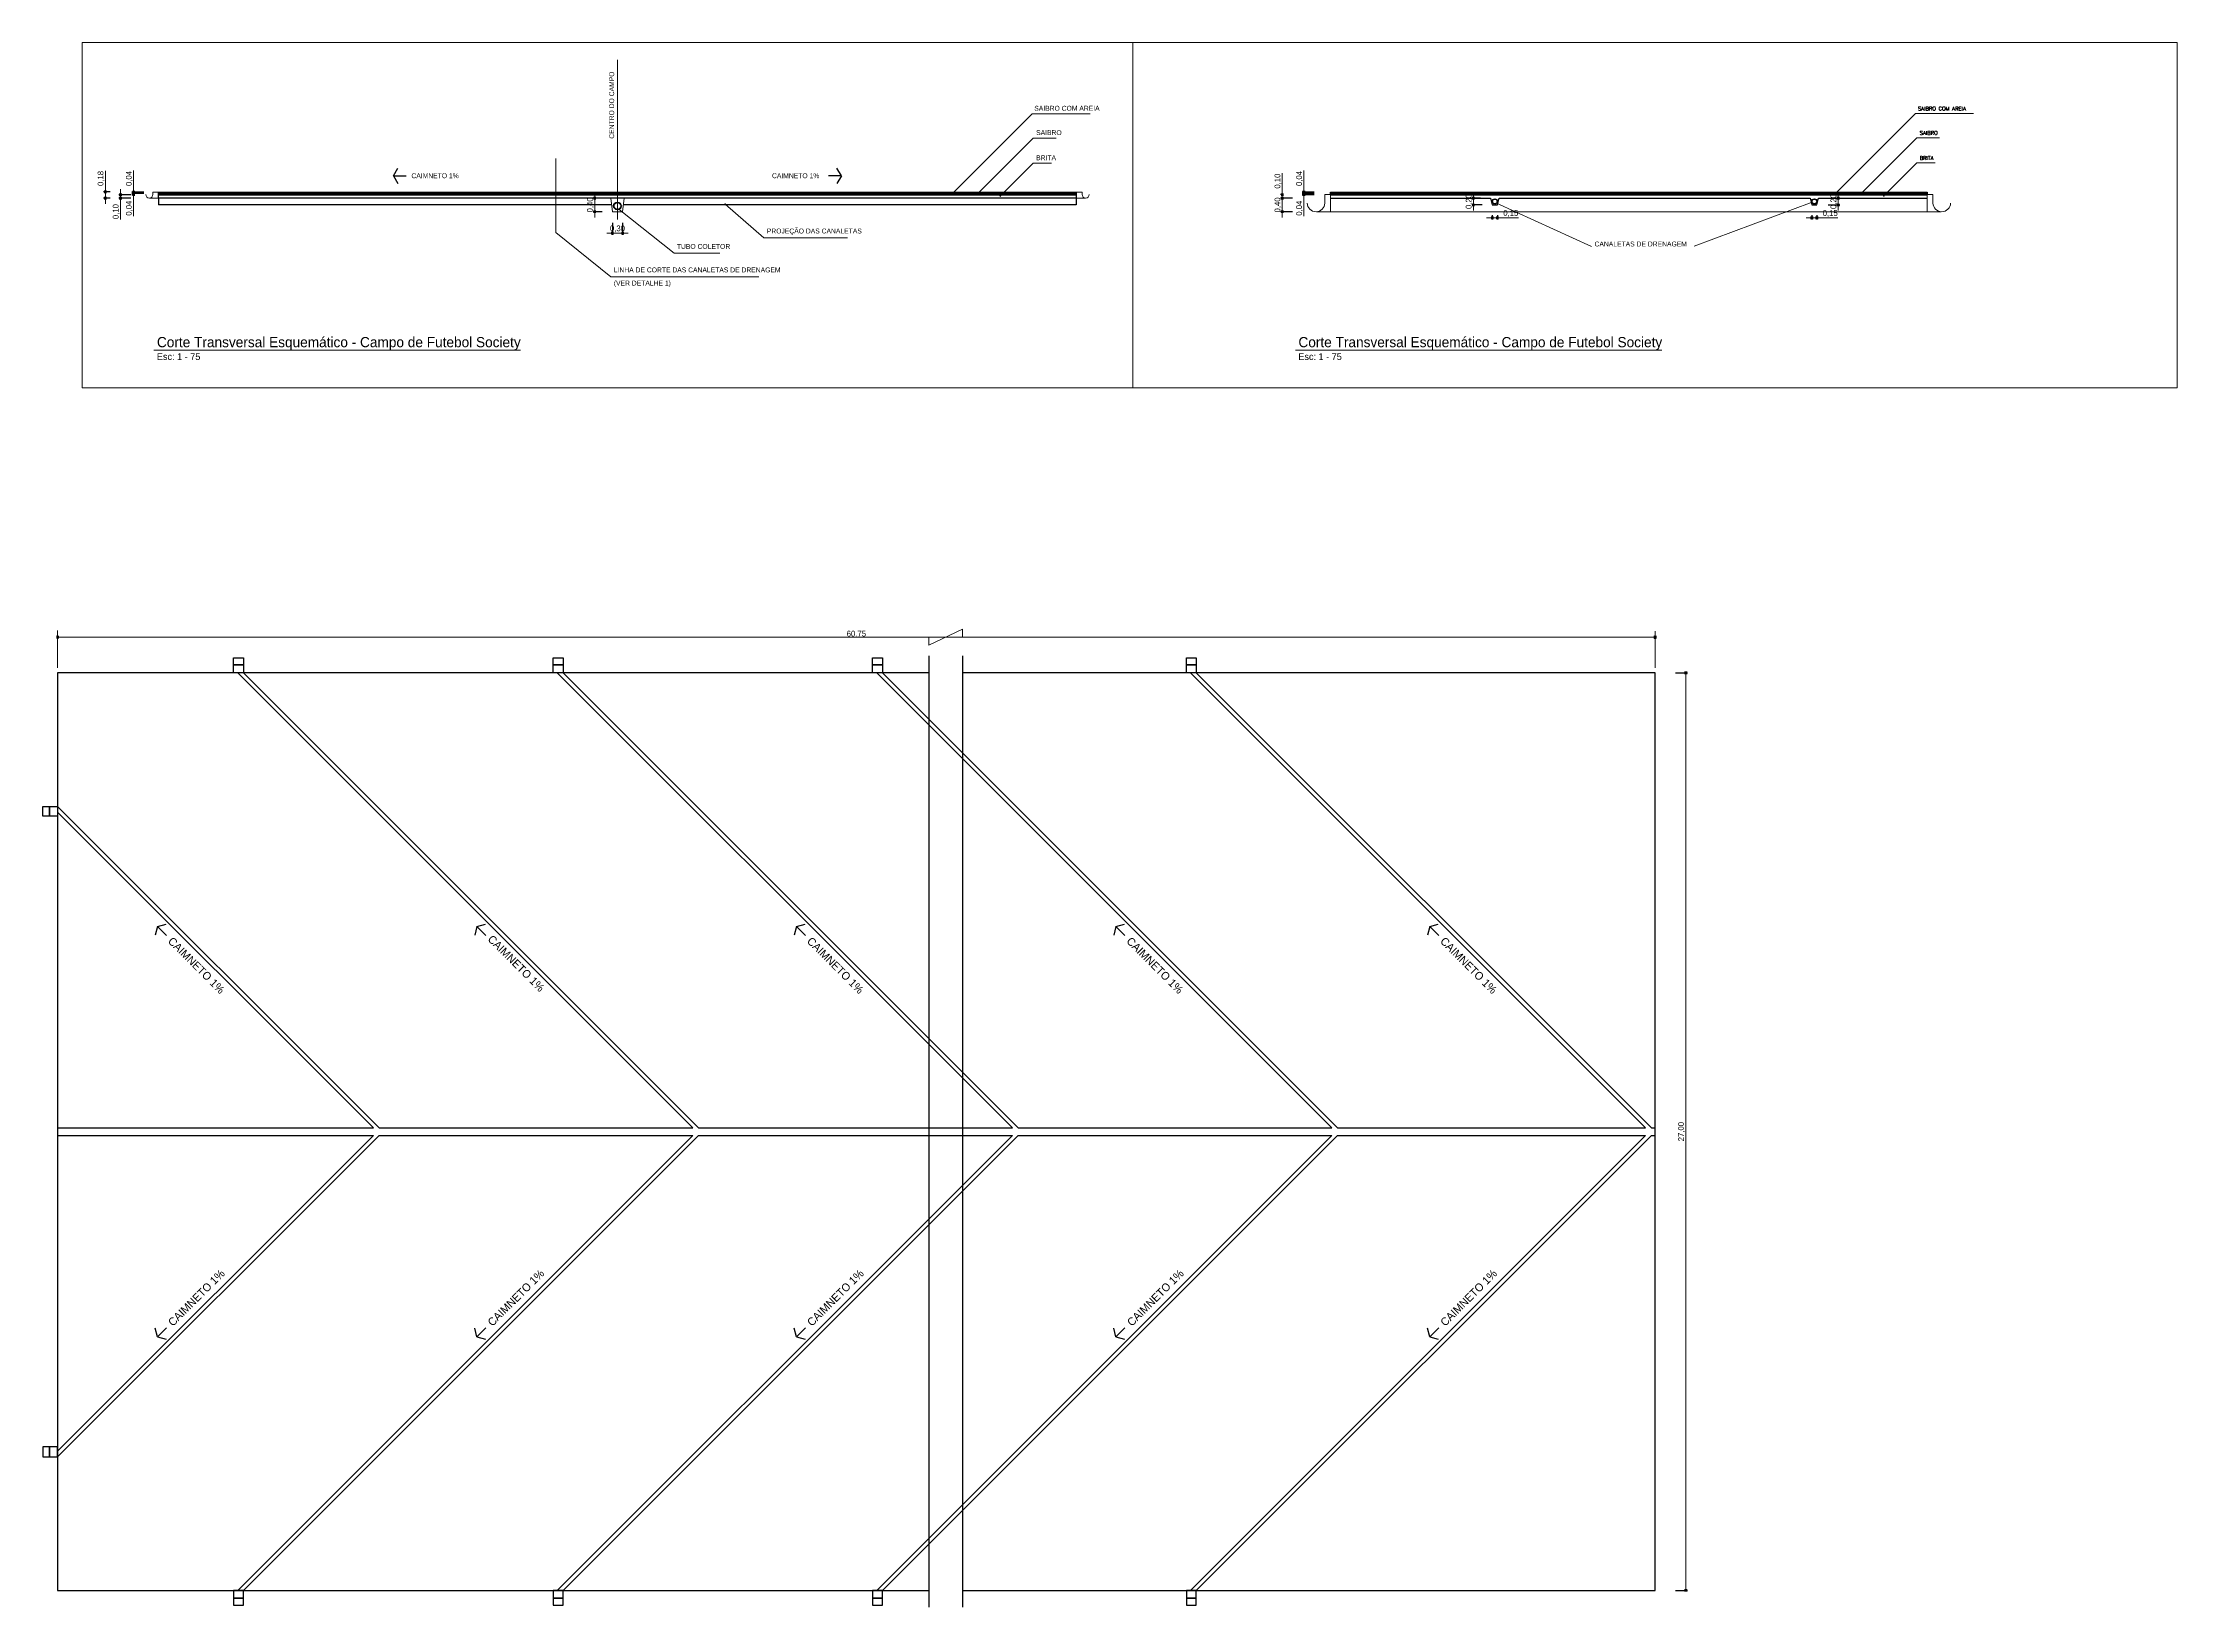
# Model space of a CAD drawing. Header units: millimetres. Extents: x 3006 to 6000, y 1661 to 3774.
# Drawn here: x 4237.3 to 4300.1, y 1884.1 to 1930.2 of the extents above; entities that cross this region are included whole.
import ezdxf
from ezdxf.enums import TextEntityAlignment as Align

# ---------------------------------------------------------------- set-up
doc = ezdxf.new("R2010")
doc.units = ezdxf.units.MM
doc.header["$LTSCALE"] = 10
for name, color, linetype, lineweight in [('.10', 200, 'Continuous', 9), ('.10 ultra fina', 240, 'Continuous', 5), ('.15', 150, 'Continuous', 15), ('.25', 70, 'Continuous', 25), ('.30', 50, 'Continuous', 30), ('COTAS', 230, 'Continuous', 15)]:
    doc.layers.add(name, color=color, linetype=linetype, lineweight=lineweight)
for name, color, linetype in [('.20 hachura', 185, 'Continuous'), ('ARQ-HTC-041', 41, 'Continuous'), ('ARQ-PIS', 11, 'Continuous'), ('Escrita', 34, 'Continuous')]:
    doc.layers.add(name, color=color, linetype=linetype)
doc.layers.add('Verde', color=7, linetype='Continuous', true_color=0x136734)
doc.styles.add('60-75', font='SIMPLEX.shx', dxfattribs={"height": 0.1125})
doc.styles.add('Texto Wilian', font='himalaya.ttf')
doc.dimstyles.new('Cota 1-125 Exter WMJ', dxfattribs={"dimtxt": 0.17, "dimasz": 0.08333, "dimexe": 0.05, "dimexo": 0.3, "dimgap": 0.02, "dimtad": 1, "dimzin": 1, "dimtxsty": 'Texto Wilian', "dimblk": 'BOXFILLED', "dimcen": 2.5, "dimclrd": 230, "dimclre": 230, "dimclrt": 104, "dimazin": 0, "dimtfac": 1, "dimtix": 1, "dimtmove": 0, "dimatfit": 3, "dimfxl": 0.3, "dimfxlon": 1, "dimlwd": 20, "dimarcsym": 1})

# ---------------------------------------------------------------- blocks, each defined once
blk = doc.blocks.new('_BoxFilled')
at = {"color": 0, "linetype": 'ByBlock', "lineweight": -2}
blk.add_line((-0.5, 0), (-1, 0), dxfattribs=at)
at = {"color": 0, "linetype": 'ByBlock'}
blk.add_solid([(-0.5, 0.5), (0.5, 0.5), (-0.5, -0.5), (0.5, -0.5)], dxfattribs=at)
blk = doc.blocks.new('*D689')
at = {"layer": 'COTAS', "color": 230, "lineweight": -2, "ltscale": 10, "transparency": 16777216}
for p, q in [((4239.882, 1925.716), (4239.532, 1925.716)), ((4239.882, 1925.616), (4239.532, 1925.616))]:
    blk.add_line(p, q, dxfattribs=at)
at = {"layer": 'COTAS', "color": 230, "linetype": 'Continuous', "lineweight": 20, "ltscale": 10, "transparency": 16777216}
for p, q in [((4239.582, 1925.8), (4239.582, 1925.883)), ((4239.582, 1925.716), (4239.582, 1925.616)), ((4239.582, 1925.533), (4239.582, 1924.988))]:
    blk.add_line(p, q, dxfattribs=at)
at = {"layer": 'Defpoints', "color": 0, "ltscale": 10, "transparency": 16777216}
for p in [(4239.582, 1925.716), (4240.229, 1925.616), (4240.704, 1925.716)]:
    blk.add_point(p, dxfattribs=at)
at = {"layer": 'COTAS', "color": 230, "lineweight": 20, "ltscale": 10, "transparency": 16777216, "xscale": 0.08333, "yscale": 0.08333, "zscale": 0.08333}
for p, rotation in [((4239.582, 1925.716), 270), ((4239.582, 1925.616), 90)]:
    blk.add_blockref('_BoxFilled', p, dxfattribs=dict(at, rotation=rotation))
at = {"layer": 'COTAS', "color": 104, "ltscale": 10, "transparency": 16777216, "insert": (4239.456, 1925.219), "char_height": 0.17, "attachment_point": 5, "rotation": 90, "style": 'Texto Wilian'}
blk.add_mtext('0,10', dxfattribs=at)
blk = doc.blocks.new('*D690')
at = {"layer": 'COTAS', "color": 230, "lineweight": -2, "ltscale": 10, "transparency": 16777216}
for p, q in [((4239.969, 1925.756), (4239.919, 1925.756)), ((4239.969, 1925.716), (4239.919, 1925.716))]:
    blk.add_line(p, q, dxfattribs=at)
at = {"layer": 'COTAS', "color": 230, "linetype": 'Continuous', "lineweight": 20, "ltscale": 10, "transparency": 16777216}
for p, q in [((4239.969, 1925.84), (4239.969, 1925.923)), ((4239.969, 1925.756), (4239.969, 1925.716)), ((4239.969, 1925.633), (4239.969, 1925.088))]:
    blk.add_line(p, q, dxfattribs=at)
at = {"layer": 'Defpoints', "color": 0, "ltscale": 10, "transparency": 16777216}
for p in [(4239.969, 1925.756), (4240.229, 1925.756), (4240.229, 1925.716)]:
    blk.add_point(p, dxfattribs=at)
at = {"layer": 'COTAS', "color": 230, "lineweight": 20, "ltscale": 10, "transparency": 16777216, "xscale": 0.08333, "yscale": 0.08333, "zscale": 0.08333}
for p, rotation in [((4239.969, 1925.756), 270), ((4239.969, 1925.716), 90)]:
    blk.add_blockref('_BoxFilled', p, dxfattribs=dict(at, rotation=rotation))
at = {"layer": 'COTAS', "color": 104, "ltscale": 10, "transparency": 16777216, "insert": (4239.843, 1925.319), "char_height": 0.17, "attachment_point": 5, "rotation": 90, "style": 'Texto Wilian'}
blk.add_mtext('0,04', dxfattribs=at)
blk = doc.blocks.new('*D691')
at = {"layer": 'COTAS', "color": 230, "linetype": 'Continuous', "lineweight": 20, "ltscale": 10, "transparency": 16777216}
for p, q in [((4239.969, 1925.88), (4239.969, 1926.425)), ((4239.969, 1925.756), (4239.969, 1925.796)), ((4239.969, 1925.673), (4239.969, 1925.59))]:
    blk.add_line(p, q, dxfattribs=at)
at = {"layer": 'COTAS', "color": 230, "lineweight": -2, "ltscale": 10, "transparency": 16777216}
for p, q in [((4240.269, 1925.796), (4239.919, 1925.796)), ((4240.269, 1925.756), (4239.919, 1925.756))]:
    blk.add_line(p, q, dxfattribs=at)
at = {"layer": 'Defpoints', "color": 0, "ltscale": 10, "transparency": 16777216}
for p in [(4239.969, 1925.796), (4240.704, 1925.796), (4240.704, 1925.756)]:
    blk.add_point(p, dxfattribs=at)
at = {"layer": 'COTAS', "color": 230, "lineweight": 20, "ltscale": 10, "transparency": 16777216, "xscale": 0.08333, "yscale": 0.08333, "zscale": 0.08333}
for p, rotation in [((4239.969, 1925.796), 270), ((4239.969, 1925.756), 90)]:
    blk.add_blockref('_BoxFilled', p, dxfattribs=dict(at, rotation=rotation))
at = {"layer": 'COTAS', "color": 104, "ltscale": 10, "transparency": 16777216, "insert": (4239.843, 1926.194), "char_height": 0.17, "attachment_point": 5, "rotation": 90, "style": 'Texto Wilian'}
blk.add_mtext('0,04', dxfattribs=at)
blk = doc.blocks.new('*D693')
at = {"layer": 'COTAS', "color": 230, "lineweight": -2, "ltscale": 10, "transparency": 16777216}
for p, q in [((4285.336, 1911.644), (4285.686, 1911.644)), ((4285.336, 1884.644), (4285.686, 1884.644))]:
    blk.add_line(p, q, dxfattribs=at)
at = {"layer": 'COTAS', "color": 230, "linetype": 'Continuous', "lineweight": 20, "ltscale": 10, "transparency": 16777216}
blk.add_line((4285.636, 1884.728), (4285.636, 1911.561), dxfattribs=at)
at = {"layer": 'Defpoints', "color": 0, "ltscale": 10, "transparency": 16777216}
for p in [(4283.636, 1911.644), (4285.636, 1911.644), (4283.636, 1884.644)]:
    blk.add_point(p, dxfattribs=at)
at = {"layer": 'COTAS', "color": 230, "lineweight": 20, "ltscale": 10, "transparency": 16777216, "xscale": 0.08333, "yscale": 0.08333, "zscale": 0.08333}
for p, rotation in [((4285.636, 1911.644), 90), ((4285.636, 1884.644), 270)]:
    blk.add_blockref('_BoxFilled', p, dxfattribs=dict(at, rotation=rotation))
at = {"layer": 'COTAS', "color": 104, "ltscale": 10, "transparency": 16777216, "insert": (4285.51, 1898.144), "char_height": 0.17, "attachment_point": 5, "rotation": 90, "style": 'Texto Wilian'}
blk.add_mtext('27,00', dxfattribs=at)
blk = doc.blocks.new('*D687')
at = {"layer": 'COTAS', "color": 230, "linetype": 'Continuous', "lineweight": 20, "ltscale": 10, "transparency": 16777216}
for p, q in [((4239.137, 1925.883), (4239.137, 1926.422)), ((4239.137, 1925.616), (4239.137, 1925.8)), ((4239.137, 1925.533), (4239.137, 1925.45))]:
    blk.add_line(p, q, dxfattribs=at)
at = {"layer": 'COTAS', "color": 230, "lineweight": -2, "ltscale": 10, "transparency": 16777216}
for p, q in [((4239.282, 1925.8), (4239.087, 1925.8)), ((4239.282, 1925.616), (4239.087, 1925.616))]:
    blk.add_line(p, q, dxfattribs=at)
at = {"layer": 'Defpoints', "color": 0, "ltscale": 10, "transparency": 16777216}
for p in [(4239.137, 1925.8), (4239.582, 1925.8), (4239.582, 1925.616)]:
    blk.add_point(p, dxfattribs=at)
at = {"layer": 'COTAS', "color": 230, "lineweight": 20, "ltscale": 10, "transparency": 16777216, "xscale": 0.08333, "yscale": 0.08333, "zscale": 0.08333}
for p, rotation in [((4239.137, 1925.8), 270), ((4239.137, 1925.616), 90)]:
    blk.add_blockref('_BoxFilled', p, dxfattribs=dict(at, rotation=rotation))
at = {"layer": 'COTAS', "color": 104, "ltscale": 10, "transparency": 16777216, "insert": (4239.011, 1926.194), "char_height": 0.17, "attachment_point": 5, "rotation": 90, "style": 'Texto Wilian'}
blk.add_mtext('0,18', dxfattribs=at)
blk = doc.blocks.new('*D694')
at = {"layer": 'COTAS', "color": 230, "linetype": 'Continuous', "lineweight": 20, "ltscale": 10, "transparency": 16777216}
for p, q in [((4253.97, 1924.585), (4253.887, 1924.585)), ((4254.054, 1924.585), (4254.355, 1924.585)), ((4254.438, 1924.585), (4254.521, 1924.585))]:
    blk.add_line(p, q, dxfattribs=at)
at = {"layer": 'COTAS', "color": 230, "lineweight": -2, "ltscale": 10, "transparency": 16777216}
for p, q in [((4254.054, 1924.885), (4254.054, 1924.535)), ((4254.355, 1924.885), (4254.355, 1924.535))]:
    blk.add_line(p, q, dxfattribs=at)
at = {"layer": 'Defpoints', "color": 0, "ltscale": 10, "transparency": 16777216}
for p in [(4254.054, 1925.216), (4254.355, 1925.216), (4254.355, 1924.585)]:
    blk.add_point(p, dxfattribs=at)
at = {"layer": 'COTAS', "color": 230, "lineweight": 20, "ltscale": 10, "transparency": 16777216, "xscale": 0.08333, "yscale": 0.08333, "zscale": 0.08333}
blk.add_blockref('_BoxFilled', (4254.054, 1924.585), dxfattribs=at)
at = {"layer": 'COTAS', "color": 230, "lineweight": 20, "ltscale": 10, "transparency": 16777216, "xscale": 0.08333, "yscale": 0.08333, "zscale": 0.08333, "rotation": 180}
blk.add_blockref('_BoxFilled', (4254.355, 1924.585), dxfattribs=at)
at = {"layer": 'COTAS', "color": 104, "ltscale": 10, "transparency": 16777216, "insert": (4254.204, 1924.711), "char_height": 0.17, "attachment_point": 5, "style": 'Texto Wilian'}
blk.add_mtext('0,30', dxfattribs=at)
blk = doc.blocks.new('*D695')
at = {"layer": 'COTAS', "color": 230, "lineweight": -2, "ltscale": 10, "transparency": 16777216}
for p, q in [((4253.704, 1925.616), (4253.485, 1925.616)), ((4253.754, 1925.216), (4253.485, 1925.216))]:
    blk.add_line(p, q, dxfattribs=at)
at = {"layer": 'COTAS', "color": 230, "linetype": 'Continuous', "lineweight": 20, "ltscale": 10, "transparency": 16777216}
for p, q in [((4253.535, 1925.7), (4253.535, 1925.783)), ((4253.535, 1925.616), (4253.535, 1925.216)), ((4253.535, 1925.133), (4253.535, 1925.05))]:
    blk.add_line(p, q, dxfattribs=at)
at = {"layer": 'Defpoints', "color": 0, "ltscale": 10, "transparency": 16777216}
for p in [(4254.004, 1925.616), (4253.535, 1925.216), (4254.054, 1925.216)]:
    blk.add_point(p, dxfattribs=at)
at = {"layer": 'COTAS', "color": 230, "lineweight": 20, "ltscale": 10, "transparency": 16777216, "xscale": 0.08333, "yscale": 0.08333, "zscale": 0.08333}
for p, rotation in [((4253.535, 1925.616), 270), ((4253.535, 1925.216), 90)]:
    blk.add_blockref('_BoxFilled', p, dxfattribs=dict(at, rotation=rotation))
at = {"layer": 'COTAS', "color": 104, "ltscale": 10, "transparency": 16777216, "insert": (4253.409, 1925.416), "char_height": 0.17, "attachment_point": 5, "rotation": 90, "style": 'Texto Wilian'}
blk.add_mtext('0,40', dxfattribs=at)
blk = doc.blocks.new('*D688')
at = {"layer": 'COTAS', "color": 230, "lineweight": -2, "ltscale": 10, "transparency": 16777216}
for p, q in [((4274.699, 1925.756), (4274.349, 1925.756)), ((4274.699, 1925.716), (4274.349, 1925.716))]:
    blk.add_line(p, q, dxfattribs=at)
at = {"layer": 'COTAS', "color": 230, "linetype": 'Continuous', "lineweight": 20, "ltscale": 10, "transparency": 16777216}
for p, q in [((4274.399, 1925.84), (4274.399, 1925.923)), ((4274.399, 1925.756), (4274.399, 1925.716)), ((4274.399, 1925.633), (4274.399, 1925.088))]:
    blk.add_line(p, q, dxfattribs=at)
at = {"layer": 'Defpoints', "color": 0, "ltscale": 10, "transparency": 16777216}
for p in [(4274.399, 1925.716), (4275.705, 1925.756), (4275.705, 1925.716)]:
    blk.add_point(p, dxfattribs=at)
at = {"layer": 'COTAS', "color": 230, "lineweight": 20, "ltscale": 10, "transparency": 16777216, "xscale": 0.08333, "yscale": 0.08333, "zscale": 0.08333}
for p, rotation in [((4274.399, 1925.756), 270), ((4274.399, 1925.716), 90)]:
    blk.add_blockref('_BoxFilled', p, dxfattribs=dict(at, rotation=rotation))
at = {"layer": 'COTAS', "color": 104, "ltscale": 10, "transparency": 16777216, "insert": (4274.273, 1925.319), "char_height": 0.17, "attachment_point": 5, "rotation": 90, "style": 'Texto Wilian'}
blk.add_mtext('0,04', dxfattribs=at)
blk = doc.blocks.new('*D696')
at = {"layer": 'COTAS', "color": 230, "linetype": 'Continuous', "lineweight": 20, "ltscale": 10, "transparency": 16777216}
for p, q in [((4273.763, 1925.803), (4273.763, 1926.347)), ((4273.763, 1925.616), (4273.763, 1925.72)), ((4273.763, 1925.533), (4273.763, 1925.45))]:
    blk.add_line(p, q, dxfattribs=at)
at = {"layer": 'COTAS', "color": 230, "lineweight": -2, "ltscale": 10, "transparency": 16777216}
for p, q in [((4273.763, 1925.72), (4273.713, 1925.72)), ((4274.063, 1925.616), (4273.713, 1925.616))]:
    blk.add_line(p, q, dxfattribs=at)
at = {"layer": 'Defpoints', "color": 0, "ltscale": 10, "transparency": 16777216}
for p in [(4273.763, 1925.616), (4273.824, 1925.72), (4275.184, 1925.616)]:
    blk.add_point(p, dxfattribs=at)
at = {"layer": 'COTAS', "color": 230, "lineweight": 20, "ltscale": 10, "transparency": 16777216, "xscale": 0.08333, "yscale": 0.08333, "zscale": 0.08333}
for p, rotation in [((4273.763, 1925.72), 270), ((4273.763, 1925.616), 90)]:
    blk.add_blockref('_BoxFilled', p, dxfattribs=dict(at, rotation=rotation))
at = {"layer": 'COTAS', "color": 104, "ltscale": 10, "transparency": 16777216, "insert": (4273.637, 1926.117), "char_height": 0.17, "attachment_point": 5, "rotation": 90, "style": 'Texto Wilian'}
blk.add_mtext('0,10', dxfattribs=at)
blk = doc.blocks.new('*D697')
at = {"layer": 'COTAS', "color": 230, "lineweight": -2, "ltscale": 10, "transparency": 16777216}
for p, q in [((4274.063, 1925.616), (4273.713, 1925.616)), ((4274.063, 1925.215), (4273.713, 1925.215))]:
    blk.add_line(p, q, dxfattribs=at)
at = {"layer": 'COTAS', "color": 230, "linetype": 'Continuous', "lineweight": 20, "ltscale": 10, "transparency": 16777216}
for p, q in [((4273.763, 1925.7), (4273.763, 1925.783)), ((4273.763, 1925.616), (4273.763, 1925.215)), ((4273.763, 1925.131), (4273.763, 1925.048))]:
    blk.add_line(p, q, dxfattribs=at)
at = {"layer": 'Defpoints', "color": 0, "ltscale": 10, "transparency": 16777216}
for p in [(4275.585, 1925.616), (4273.763, 1925.215), (4275.183, 1925.215)]:
    blk.add_point(p, dxfattribs=at)
at = {"layer": 'COTAS', "color": 230, "lineweight": 20, "ltscale": 10, "transparency": 16777216, "xscale": 0.08333, "yscale": 0.08333, "zscale": 0.08333}
for p, rotation in [((4273.763, 1925.616), 270), ((4273.763, 1925.215), 90)]:
    blk.add_blockref('_BoxFilled', p, dxfattribs=dict(at, rotation=rotation))
at = {"layer": 'COTAS', "color": 104, "ltscale": 10, "transparency": 16777216, "insert": (4273.637, 1925.415), "char_height": 0.17, "attachment_point": 5, "rotation": 90, "style": 'Texto Wilian'}
blk.add_mtext('0,40', dxfattribs=at)
blk = doc.blocks.new('_Dot')
at = {"color": 0, "linetype": 'ByBlock', "lineweight": -2}
blk.add_line((-0.5, 0), (-1, 0), dxfattribs=at)
at = {"color": 0, "linetype": 'ByBlock', "const_width": 0.5}
blk.add_lwpolyline([(-0.25, 0, 1), (0.25, 0, 1)], format="xyb", close=True, dxfattribs=at)
blk = doc.blocks.new('*D698')
at = {"layer": 'COTAS', "color": 230, "lineweight": -2, "ltscale": 10, "transparency": 16777216}
for p, q in [((4237.732, 1912.693), (4237.732, 1912.743)), ((4284.732, 1912.693), (4284.732, 1912.743))]:
    blk.add_line(p, q, dxfattribs=at)
at = {"layer": 'COTAS', "color": 230, "linetype": 'Continuous', "lineweight": 20, "ltscale": 10, "transparency": 16777216}
blk.add_line((4237.815, 1912.693), (4284.649, 1912.693), dxfattribs=at)
at = {"layer": 'Defpoints', "color": 0, "ltscale": 10, "transparency": 16777216}
for p in [(4237.732, 1912.693), (4284.732, 1912.693), (4284.732, 1912.693)]:
    blk.add_point(p, dxfattribs=at)
at = {"layer": 'COTAS', "color": 230, "lineweight": 20, "ltscale": 10, "transparency": 16777216, "xscale": 0.08333, "yscale": 0.08333, "zscale": 0.08333, "rotation": 180}
blk.add_blockref('_BoxFilled', (4237.732, 1912.693), dxfattribs=at)
at = {"layer": 'COTAS', "color": 230, "lineweight": 20, "ltscale": 10, "transparency": 16777216, "xscale": 0.08333, "yscale": 0.08333, "zscale": 0.08333}
blk.add_blockref('_BoxFilled', (4284.732, 1912.693), dxfattribs=at)
at = {"layer": 'COTAS', "color": 104, "ltscale": 10, "transparency": 16777216, "insert": (4261.232, 1912.799), "char_height": 0.17, "attachment_point": 5, "style": 'Texto Wilian'}
blk.add_mtext('60.75', dxfattribs=at)
blk = doc.blocks.new('*D699')
at = {"layer": 'COTAS', "color": 230, "linetype": 'Continuous', "lineweight": 20, "ltscale": 10, "transparency": 16777216}
for p, q in [((4279.859, 1925.036), (4279.776, 1925.036)), ((4279.943, 1925.036), (4280.093, 1925.036)), ((4280.176, 1925.036), (4280.713, 1925.036))]:
    blk.add_line(p, q, dxfattribs=at)
at = {"layer": 'COTAS', "color": 230, "lineweight": -2, "ltscale": 10, "transparency": 16777216}
for p, q in [((4279.943, 1925.116), (4279.943, 1924.986)), ((4280.093, 1925.116), (4280.093, 1924.986))]:
    blk.add_line(p, q, dxfattribs=at)
at = {"layer": 'Defpoints', "color": 0, "ltscale": 10, "transparency": 16777216}
for p in [(4279.943, 1925.416), (4280.093, 1925.416), (4280.093, 1925.036)]:
    blk.add_point(p, dxfattribs=at)
at = {"layer": 'COTAS', "color": 230, "lineweight": 20, "ltscale": 10, "transparency": 16777216, "xscale": 0.08333, "yscale": 0.08333, "zscale": 0.08333}
blk.add_blockref('_BoxFilled', (4279.943, 1925.036), dxfattribs=at)
at = {"layer": 'COTAS', "color": 230, "lineweight": 20, "ltscale": 10, "transparency": 16777216, "xscale": 0.08333, "yscale": 0.08333, "zscale": 0.08333, "rotation": 180}
blk.add_blockref('_BoxFilled', (4280.093, 1925.036), dxfattribs=at)
at = {"layer": 'COTAS', "color": 104, "ltscale": 10, "transparency": 16777216, "insert": (4280.486, 1925.162), "char_height": 0.17, "attachment_point": 5, "style": 'Texto Wilian'}
blk.add_mtext('0,15', dxfattribs=at)
blk = doc.blocks.new('*D700')
at = {"layer": 'COTAS', "color": 230, "lineweight": -2, "ltscale": 10, "transparency": 16777216}
for p, q in [((4279.593, 1925.616), (4279.337, 1925.616)), ((4279.643, 1925.416), (4279.337, 1925.416))]:
    blk.add_line(p, q, dxfattribs=at)
at = {"layer": 'COTAS', "color": 230, "linetype": 'Continuous', "lineweight": 20, "ltscale": 10, "transparency": 16777216}
for p, q in [((4279.387, 1925.7), (4279.387, 1925.783)), ((4279.387, 1925.616), (4279.387, 1925.416)), ((4279.387, 1925.333), (4279.387, 1925.25))]:
    blk.add_line(p, q, dxfattribs=at)
at = {"layer": 'Defpoints', "color": 0, "ltscale": 10, "transparency": 16777216}
for p in [(4279.893, 1925.616), (4279.387, 1925.416), (4279.943, 1925.416)]:
    blk.add_point(p, dxfattribs=at)
at = {"layer": 'COTAS', "color": 230, "lineweight": 20, "ltscale": 10, "transparency": 16777216, "xscale": 0.08333, "yscale": 0.08333, "zscale": 0.08333}
for p, rotation in [((4279.387, 1925.616), 270), ((4279.387, 1925.416), 90)]:
    blk.add_blockref('_BoxFilled', p, dxfattribs=dict(at, rotation=rotation))
at = {"layer": 'COTAS', "color": 104, "ltscale": 10, "transparency": 16777216, "insert": (4279.261, 1925.516), "char_height": 0.17, "attachment_point": 5, "rotation": 90, "style": 'Texto Wilian'}
blk.add_mtext('0,20', dxfattribs=at)
blk = doc.blocks.new('*D701')
at = {"layer": 'COTAS', "color": 230, "lineweight": -2, "ltscale": 10, "transparency": 16777216}
for p, q in [((4289.843, 1925.616), (4290.17, 1925.616)), ((4289.82, 1925.416), (4290.17, 1925.416))]:
    blk.add_line(p, q, dxfattribs=at)
at = {"layer": 'COTAS', "color": 230, "linetype": 'Continuous', "lineweight": 20, "ltscale": 10, "transparency": 16777216}
for p, q in [((4290.12, 1925.7), (4290.12, 1925.783)), ((4290.12, 1925.616), (4290.12, 1925.416)), ((4290.12, 1925.333), (4290.12, 1925.25))]:
    blk.add_line(p, q, dxfattribs=at)
at = {"layer": 'Defpoints', "color": 0, "ltscale": 10, "transparency": 16777216}
for p in [(4289.543, 1925.616), (4289.493, 1925.416), (4290.12, 1925.416)]:
    blk.add_point(p, dxfattribs=at)
at = {"layer": 'COTAS', "color": 230, "lineweight": 20, "ltscale": 10, "transparency": 16777216, "xscale": 0.08333, "yscale": 0.08333, "zscale": 0.08333}
for p, rotation in [((4290.12, 1925.616), 270), ((4290.12, 1925.416), 90)]:
    blk.add_blockref('_BoxFilled', p, dxfattribs=dict(at, rotation=rotation))
at = {"layer": 'COTAS', "color": 104, "ltscale": 10, "transparency": 16777216, "insert": (4289.994, 1925.516), "char_height": 0.17, "attachment_point": 5, "rotation": 90, "style": 'Texto Wilian'}
blk.add_mtext('0,20', dxfattribs=at)
blk = doc.blocks.new('*D702')
at = {"layer": 'COTAS', "color": 230, "linetype": 'Continuous', "lineweight": 20, "ltscale": 10, "transparency": 16777216}
for p, q in [((4289.259, 1925.036), (4289.176, 1925.036)), ((4289.343, 1925.036), (4289.493, 1925.036)), ((4289.576, 1925.036), (4290.113, 1925.036))]:
    blk.add_line(p, q, dxfattribs=at)
at = {"layer": 'COTAS', "color": 230, "lineweight": -2, "ltscale": 10, "transparency": 16777216}
for p, q in [((4289.343, 1925.116), (4289.343, 1924.986)), ((4289.493, 1925.116), (4289.493, 1924.986))]:
    blk.add_line(p, q, dxfattribs=at)
at = {"layer": 'Defpoints', "color": 0, "ltscale": 10, "transparency": 16777216}
for p in [(4289.343, 1925.416), (4289.493, 1925.416), (4289.493, 1925.036)]:
    blk.add_point(p, dxfattribs=at)
at = {"layer": 'COTAS', "color": 230, "lineweight": 20, "ltscale": 10, "transparency": 16777216, "xscale": 0.08333, "yscale": 0.08333, "zscale": 0.08333}
blk.add_blockref('_BoxFilled', (4289.343, 1925.036), dxfattribs=at)
at = {"layer": 'COTAS', "color": 230, "lineweight": 20, "ltscale": 10, "transparency": 16777216, "xscale": 0.08333, "yscale": 0.08333, "zscale": 0.08333, "rotation": 180}
blk.add_blockref('_BoxFilled', (4289.493, 1925.036), dxfattribs=at)
at = {"layer": 'COTAS', "color": 104, "ltscale": 10, "transparency": 16777216, "insert": (4289.886, 1925.162), "char_height": 0.17, "attachment_point": 5, "style": 'Texto Wilian'}
blk.add_mtext('0,15', dxfattribs=at)
blk = doc.blocks.new('*D692')
at = {"layer": 'COTAS', "color": 230, "linetype": 'Continuous', "lineweight": 20, "ltscale": 10, "transparency": 16777216}
for p, q in [((4274.399, 1925.88), (4274.399, 1926.425)), ((4274.399, 1925.756), (4274.399, 1925.796)), ((4274.399, 1925.673), (4274.399, 1925.59))]:
    blk.add_line(p, q, dxfattribs=at)
at = {"layer": 'COTAS', "color": 230, "lineweight": -2, "ltscale": 10, "transparency": 16777216}
for p, q in [((4274.699, 1925.796), (4274.349, 1925.796)), ((4274.699, 1925.756), (4274.349, 1925.756))]:
    blk.add_line(p, q, dxfattribs=at)
at = {"layer": 'Defpoints', "color": 0, "ltscale": 10, "transparency": 16777216}
for p in [(4274.399, 1925.756), (4275.705, 1925.796), (4275.705, 1925.756)]:
    blk.add_point(p, dxfattribs=at)
at = {"layer": 'COTAS', "color": 230, "lineweight": 20, "ltscale": 10, "transparency": 16777216, "xscale": 0.08333, "yscale": 0.08333, "zscale": 0.08333}
for p, rotation in [((4274.399, 1925.796), 270), ((4274.399, 1925.756), 90)]:
    blk.add_blockref('_BoxFilled', p, dxfattribs=dict(at, rotation=rotation))
at = {"layer": 'COTAS', "color": 104, "ltscale": 10, "transparency": 16777216, "insert": (4274.273, 1926.194), "char_height": 0.17, "attachment_point": 5, "rotation": 90, "style": 'Texto Wilian'}
blk.add_mtext('0,04', dxfattribs=at)

msp = doc.modelspace()

# ---------------------------------------------------------------- hatches: boundary and pattern name
at = {"layer": '.20 hachura'}
for points in [[(4240.704, 1925.796), (4267.704, 1925.796), (4267.704, 1925.756), (4240.704, 1925.756)], [(4240.704, 1925.756), (4267.704, 1925.756), (4267.704, 1925.716), (4240.704, 1925.716)], [(4275.184, 1925.796), (4292.739, 1925.796), (4292.739, 1925.756), (4275.184, 1925.756)], [(4275.184, 1925.756), (4292.739, 1925.756), (4292.739, 1925.716), (4275.184, 1925.716)]]:
    msp.add_hatch(color=185, dxfattribs=at).paths.add_polyline_path(points)

# ---------------------------------------------------------------- linework, layer by layer
at = {"layer": '.10', "color": 200, "lineweight": 9}
for p, q in [((4240.704, 1925.616), (4240.431, 1925.616)), ((4240.536, 1925.721), (4240.536, 1925.796)), ((4240.536, 1925.796), (4240.704, 1925.796)), ((4240.704, 1925.616), (4240.704, 1925.796)), ((4240.704, 1925.796), (4240.704, 1925.616)), ((4240.704, 1925.716), (4267.704, 1925.716)), ((4240.704, 1925.616), (4254.004, 1925.616)), ((4254.004, 1925.616), (4254.054, 1925.216)), ((4254.004, 1925.616), (4254.405, 1925.616)), ((4254.405, 1925.616), (4254.355, 1925.216)), ((4254.405, 1925.616), (4267.704, 1925.616)), ((4267.704, 1925.616), (4267.704, 1925.796)), ((4267.704, 1925.716), (4267.704, 1925.796)), ((4267.873, 1925.796), (4267.704, 1925.796)), ((4267.704, 1925.616), (4267.977, 1925.616)), ((4267.873, 1925.721), (4267.873, 1925.796)), ((4275.015, 1925.472), (4275.015, 1925.72)), ((4275.015, 1925.72), (4275.184, 1925.72)), ((4275.184, 1925.215), (4275.184, 1925.716)), ((4292.908, 1925.72), (4292.739, 1925.72)), ((4292.739, 1925.716), (4292.739, 1925.215)), ((4292.908, 1925.472), (4292.908, 1925.72)), ((4254.054, 1925.216), (4254.355, 1925.216)), ((4275.184, 1925.215), (4274.782, 1925.215)), ((4292.739, 1925.215), (4275.184, 1925.215)), ((4292.739, 1925.215), (4293.141, 1925.215))]:
    msp.add_line(p, q, dxfattribs=at)
for centre, radius in [((4240.431, 1925.721), 0.105), ((4267.978, 1925.721), 0.105), ((4274.757, 1925.472), 0.258), ((4293.166, 1925.472), 0.258)]:
    msp.add_arc(centre, radius, 180, 0, dxfattribs=at)
at = {"layer": '.10 ultra fina', "color": 240, "lineweight": 5}
for points in [[(4238.454, 1930.191), (4269.368, 1930.191), (4269.368, 1920.029), (4238.454, 1920.029)], [(4269.368, 1930.191), (4300.096, 1930.191), (4300.096, 1920.029), (4269.368, 1920.029)]]:
    msp.add_lwpolyline(points, close=True, dxfattribs=at)
at = {"layer": '.15', "color": 150, "lineweight": 15}
for p, q in [((4290.073, 1925.781), (4292.398, 1928.106)), ((4292.398, 1928.106), (4294.097, 1928.106)), ((4290.781, 1925.74), (4292.431, 1927.39)), ((4292.431, 1927.39), (4293.099, 1927.39)), ((4291.464, 1925.683), (4292.431, 1926.65)), ((4292.431, 1926.65), (4292.974, 1926.65))]:
    msp.add_line(p, q, dxfattribs=at)
for centre in [(4290.073, 1925.781), (4290.781, 1925.74), (4291.464, 1925.683)]:
    msp.add_circle(centre, 0.01, dxfattribs=at)
at = {"layer": '.20 hachura', "color": 185}
for points in [[(4240.704, 1925.756), (4267.704, 1925.756), (4267.704, 1925.716), (4240.704, 1925.716), (4240.704, 1925.756)], [(4275.184, 1925.756), (4292.739, 1925.756), (4292.739, 1925.716), (4275.184, 1925.716), (4275.184, 1925.756)]]:
    msp.add_lwpolyline(points, dxfattribs=at)
at = {"layer": '.25', "color": 70, "lineweight": 25}
for p, q in [((4247.617, 1926.275), (4247.747, 1926.5)), ((4247.617, 1926.275), (4247.747, 1926.05)), ((4260.791, 1926.275), (4260.661, 1926.5)), ((4260.791, 1926.275), (4260.661, 1926.05)), ((4240.671, 1904.181), (4240.922, 1904.248)), ((4250.071, 1904.181), (4250.322, 1904.248)), ((4259.471, 1904.181), (4259.722, 1904.248)), ((4268.871, 1904.181), (4269.122, 1904.248)), ((4278.101, 1904.181), (4278.352, 1904.248)), ((4240.671, 1904.181), (4240.604, 1903.93)), ((4250.071, 1904.181), (4250.004, 1903.93)), ((4259.471, 1904.181), (4259.404, 1903.93)), ((4268.871, 1904.181), (4268.804, 1903.93)), ((4278.101, 1904.181), (4278.034, 1903.93)), ((4237.732, 1898.254), (4247.022, 1898.254)), ((4237.732, 1898.034), (4247.022, 1898.034)), ((4237.732, 1888.744), (4247.022, 1898.034)), ((4247.192, 1898.254), (4256.422, 1898.254)), ((4247.192, 1898.034), (4256.422, 1898.034)), ((4256.592, 1898.254), (4263.36, 1898.254)), ((4256.592, 1898.034), (4263.36, 1898.034)), ((4263.36, 1898.034), (4265.822, 1898.034)), ((4265.992, 1898.254), (4275.222, 1898.254)), ((4265.992, 1898.034), (4275.222, 1898.034)), ((4275.392, 1898.254), (4284.452, 1898.254)), ((4275.392, 1898.034), (4284.452, 1898.034)), ((4284.622, 1898.254), (4284.732, 1898.254)), ((4284.622, 1898.034), (4284.732, 1898.034)), ((4240.671, 1892.108), (4240.604, 1892.359)), ((4250.071, 1892.108), (4250.004, 1892.359)), ((4259.471, 1892.108), (4259.404, 1892.359)), ((4268.871, 1892.108), (4268.804, 1892.359)), ((4278.101, 1892.108), (4278.034, 1892.359)), ((4240.671, 1892.108), (4240.922, 1892.04)), ((4250.071, 1892.108), (4250.322, 1892.04)), ((4259.471, 1892.108), (4259.722, 1892.04)), ((4268.871, 1892.108), (4269.122, 1892.04)), ((4278.101, 1892.108), (4278.352, 1892.04))]:
    msp.add_line(p, q, dxfattribs=at)
for points in [[(4247.617, 1926.275), (4247.992, 1926.275)], [(4260.791, 1926.275), (4260.416, 1926.275)], [(4263.36, 1911.644), (4237.732, 1911.644), (4237.732, 1884.644), (4263.36, 1884.644)], [(4256.422, 1898.254), (4243.032, 1911.644)], [(4243.202, 1911.644), (4256.592, 1898.254)], [(4263.36, 1900.717), (4252.432, 1911.644)], [(4252.602, 1911.644), (4263.36, 1900.886)], [(4263.36, 1910.117), (4261.832, 1911.644)], [(4262.002, 1911.644), (4263.36, 1910.286)], [(4264.36, 1884.644), (4284.732, 1884.644), (4284.732, 1911.644), (4264.36, 1911.644)], [(4284.452, 1898.254), (4271.062, 1911.644)], [(4271.232, 1911.644), (4284.622, 1898.254)], [(4263.36, 1910.286), (4275.392, 1898.254)], [(4275.222, 1898.254), (4263.36, 1910.117)], [(4237.732, 1907.714), (4247.192, 1898.254)], [(4247.022, 1898.254), (4237.732, 1907.544)], [(4240.671, 1904.181), (4240.936, 1903.916)], [(4250.071, 1904.181), (4250.336, 1903.916)], [(4259.471, 1904.181), (4259.736, 1903.916)], [(4268.871, 1904.181), (4269.136, 1903.916)], [(4278.101, 1904.181), (4278.366, 1903.916)], [(4263.36, 1900.886), (4265.992, 1898.254)], [(4263.36, 1898.254), (4265.822, 1898.254), (4263.36, 1900.717)], [(4247.192, 1898.034), (4237.732, 1888.575)], [(4243.032, 1884.644), (4256.422, 1898.034)], [(4256.592, 1898.034), (4243.202, 1884.644)], [(4263.36, 1886.172), (4275.222, 1898.034)], [(4275.392, 1898.034), (4263.36, 1886.002)], [(4263.36, 1895.572), (4265.822, 1898.034)], [(4265.992, 1898.034), (4263.36, 1895.402)], [(4271.062, 1884.644), (4284.452, 1898.034)], [(4284.622, 1898.034), (4271.232, 1884.644)], [(4252.432, 1884.644), (4263.36, 1895.572)], [(4263.36, 1895.402), (4252.602, 1884.644)], [(4240.671, 1892.108), (4240.936, 1892.373)], [(4250.071, 1892.108), (4250.336, 1892.373)], [(4259.471, 1892.108), (4259.736, 1892.373)], [(4268.871, 1892.108), (4269.136, 1892.373)], [(4278.101, 1892.108), (4278.366, 1892.373)], [(4261.832, 1884.644), (4263.36, 1886.172)], [(4263.36, 1886.002), (4262.002, 1884.644)]]:
    msp.add_lwpolyline(points, dxfattribs=at)
for points in [[(4242.912, 1911.879), (4242.912, 1912.083), (4243.202, 1912.083), (4243.202, 1911.879)], [(4242.912, 1911.644), (4242.912, 1911.879), (4243.202, 1911.879), (4243.202, 1911.644)], [(4252.312, 1911.879), (4252.312, 1912.083), (4252.602, 1912.083), (4252.602, 1911.879)], [(4252.312, 1911.644), (4252.312, 1911.879), (4252.602, 1911.879), (4252.602, 1911.644)], [(4261.712, 1911.879), (4261.712, 1912.083), (4262.002, 1912.083), (4262.002, 1911.879)], [(4261.712, 1911.644), (4261.712, 1911.879), (4262.002, 1911.879), (4262.002, 1911.644)], [(4270.942, 1911.879), (4270.942, 1912.083), (4271.232, 1912.083), (4271.232, 1911.879)], [(4270.942, 1911.644), (4270.942, 1911.879), (4271.232, 1911.879), (4271.232, 1911.644)], [(4237.497, 1907.424), (4237.293, 1907.424), (4237.293, 1907.714), (4237.497, 1907.714)], [(4237.732, 1907.424), (4237.497, 1907.424), (4237.497, 1907.714), (4237.732, 1907.714)], [(4237.497, 1888.864), (4237.293, 1888.864), (4237.293, 1888.575), (4237.497, 1888.575)], [(4237.732, 1888.864), (4237.497, 1888.864), (4237.497, 1888.575), (4237.732, 1888.575)], [(4242.912, 1884.644), (4242.912, 1884.41), (4243.202, 1884.41), (4243.202, 1884.644)], [(4242.912, 1884.41), (4242.912, 1884.206), (4243.202, 1884.206), (4243.202, 1884.41)], [(4252.312, 1884.644), (4252.312, 1884.41), (4252.602, 1884.41), (4252.602, 1884.644)], [(4252.312, 1884.41), (4252.312, 1884.206), (4252.602, 1884.206), (4252.602, 1884.41)], [(4261.712, 1884.644), (4261.712, 1884.41), (4262.002, 1884.41), (4262.002, 1884.644)], [(4261.712, 1884.41), (4261.712, 1884.206), (4262.002, 1884.206), (4262.002, 1884.41)], [(4270.942, 1884.644), (4270.942, 1884.41), (4271.232, 1884.41), (4271.232, 1884.644)], [(4270.942, 1884.41), (4270.942, 1884.206), (4271.232, 1884.206), (4271.232, 1884.41)]]:
    msp.add_lwpolyline(points, close=True, dxfattribs=at)
at = {"layer": '.30', "color": 50, "lineweight": 30}
for p, q in [((4240.704, 1925.616), (4240.704, 1925.416)), ((4267.704, 1925.616), (4267.704, 1925.416)), ((4275.184, 1925.716), (4292.739, 1925.716)), ((4275.184, 1925.616), (4279.893, 1925.616)), ((4280.143, 1925.616), (4289.293, 1925.616)), ((4289.543, 1925.616), (4292.739, 1925.616)), ((4254.029, 1925.416), (4240.704, 1925.416)), ((4267.704, 1925.416), (4254.38, 1925.416)), ((4263.36, 1912.144), (4263.36, 1884.144)), ((4264.36, 1912.144), (4264.36, 1884.144))]:
    msp.add_line(p, q, dxfattribs=at)
msp.add_lwpolyline([(4240.704, 1925.716), (4267.704, 1925.716), (4267.704, 1925.616), (4240.704, 1925.616)], close=True, dxfattribs=at)
for points in [[(4279.893, 1925.616), (4279.943, 1925.416), (4280.093, 1925.416), (4280.143, 1925.616)], [(4289.293, 1925.616), (4289.343, 1925.416), (4289.493, 1925.416), (4289.543, 1925.616)]]:
    msp.add_lwpolyline(points, dxfattribs=at)
for centre, radius in [((4280.018, 1925.518), 0.0781), ((4280.018, 1925.518), 0.0681), ((4289.418, 1925.518), 0.0781), ((4289.418, 1925.518), 0.0681), ((4254.204, 1925.385), 0.112), ((4254.204, 1925.385), 0.102)]:
    msp.add_circle(centre, radius, dxfattribs=at)
at = {"layer": 'ARQ-HTC-041'}
for points in [[(4240.704, 1925.796), (4267.704, 1925.796), (4267.704, 1925.756), (4240.704, 1925.756), (4240.704, 1925.796)], [(4275.184, 1925.796), (4292.739, 1925.796), (4292.739, 1925.756), (4275.184, 1925.756), (4275.184, 1925.796)]]:
    msp.add_lwpolyline(points, dxfattribs=at)
at = {"layer": 'ARQ-PIS'}
for p, q in [((4240.704, 1925.796), (4267.704, 1925.796)), ((4240.704, 1925.756), (4267.704, 1925.756)), ((4275.184, 1925.796), (4292.739, 1925.796)), ((4275.184, 1925.716), (4275.184, 1925.796)), ((4275.184, 1925.756), (4292.739, 1925.756)), ((4292.739, 1925.796), (4292.739, 1925.716))]:
    msp.add_line(p, q, dxfattribs=at)
at = {"layer": 'COTAS', "color": 230}
for p, q in [((4254.204, 1924.983), (4254.204, 1929.684)), ((4264.077, 1925.775), (4266.402, 1928.1)), ((4266.402, 1928.1), (4268.111, 1928.1)), ((4264.785, 1925.734), (4266.435, 1927.384)), ((4266.435, 1927.384), (4267.107, 1927.384)), ((4252.388, 1924.602), (4252.388, 1926.784)), ((4265.467, 1925.677), (4266.435, 1926.644)), ((4266.435, 1926.644), (4266.971, 1926.644)), ((4280.063, 1925.467), (4282.865, 1924.194)), ((4289.352, 1925.5), (4285.877, 1924.206))]:
    msp.add_line(p, q, dxfattribs=at)
at = {"layer": 'COTAS', "ltscale": 10}
for p, q in [((4237.732, 1911.794), (4237.732, 1912.893)), ((4237.732, 1912.693), (4263.36, 1912.693)), ((4263.36, 1912.459), (4264.36, 1912.926)), ((4263.36, 1912.459), (4263.36, 1912.693)), ((4264.36, 1912.693), (4264.36, 1912.926)), ((4284.732, 1912.693), (4264.36, 1912.693)), ((4284.732, 1911.794), (4284.732, 1912.873))]:
    msp.add_line(p, q, dxfattribs=at)
at = {"layer": 'COTAS', "color": 230}
for points in [[(4254.254, 1925.284), (4255.869, 1923.992), (4257.217, 1923.992)], [(4257.37, 1925.439), (4258.515, 1924.445), (4260.968, 1924.445)], [(4252.388, 1924.602), (4254.013, 1923.301), (4258.359, 1923.301)]]:
    msp.add_lwpolyline(points, dxfattribs=at)
for centre in [(4264.077, 1925.775), (4264.785, 1925.734), (4265.467, 1925.677), (4254.254, 1925.284), (4257.37, 1925.439)]:
    msp.add_circle(centre, 0.01, dxfattribs=at)
at = {"layer": 'Verde', "color": 106, "lineweight": 9}
for p, q in [((4240.567, 1921.143), (4251.35, 1921.143)), ((4274.15, 1921.143), (4284.933, 1921.143))]:
    msp.add_line(p, q, dxfattribs=at)

# ---------------------------------------------------------------- block references
at = {"layer": 'COTAS', "ltscale": 10, "xscale": 0.0799999999999983, "yscale": 0.0799999999999983, "zscale": 0.0799999999999983, "rotation": 90}
for p in [(4237.732, 1912.693), (4284.732, 1912.673)]:
    msp.add_blockref('_Dot', p, dxfattribs=at)

# ---------------------------------------------------------------- texts
at = {"layer": '.30', "color": 50, "lineweight": 30, "style": '60-75'}
for s, p in [('SAIBRO COM AREIA', (4292.464, 1928.194)), ('SAIBRO', (4292.518, 1927.478)), ('BRITA', (4292.518, 1926.738))]:
    msp.add_text(s, height=0.1125, dxfattribs=at).set_placement(p)
at = {"layer": 'Escrita', "style": 'Texto Wilian'}
msp.add_text('CENTRO DO CAMPO', height=0.144, rotation=90, dxfattribs=at).set_placement((4254.106, 1927.364))
for s, p in [('SAIBRO COM AREIA', (4266.467, 1928.188)), ('SAIBRO', (4266.522, 1927.472)), ('BRITA', (4266.522, 1926.732)), ('PROJEÇÃO DAS CANALETAS', (4258.598, 1924.576)), ('CANALETAS DE DRENAGEM', (4282.95, 1924.194)), ('TUBO COLETOR', (4255.952, 1924.122)), ('(VER DETALHE 1)', (4254.096, 1923.044)), ('LINHA DE CORTE DAS CANALETAS DE DRENAGEM', (4254.096, 1923.431))]:
    msp.add_text(s, height=0.144, dxfattribs=at).set_placement(p)
for p in [(4248.142, 1926.275), (4258.75, 1926.275)]:
    msp.add_text('CAIMNETO 1%%%', height=0.144, dxfattribs=at).set_placement(p, align=Align.MIDDLE_LEFT)
for rotation, p in [(315, (4241.042, 1903.81)), (315, (4250.449, 1903.868)), (315, (4259.842, 1903.81)), (315, (4269.242, 1903.81)), (315, (4278.473, 1903.81)), (45, (4241.042, 1892.479)), (45, (4250.442, 1892.479)), (45, (4259.842, 1892.479)), (45, (4269.256, 1892.479)), (45, (4278.473, 1892.479))]:
    msp.add_text('CAIMNETO 1%%%', height=0.23392, rotation=rotation, dxfattribs=at).set_placement(p, align=Align.MIDDLE_LEFT)
at = {"layer": 'Escrita', "attachment_point": 1, "style": 'Texto Wilian'}
for s, insert, char_height, width in [('{\\C50;Corte Transversal Esquemático - Campo de Futebol Society }', (4240.655, 1921.528), 0.3, 11.71971), ('{\\C50;Corte Transversal Esquemático - Campo de Futebol Society }', (4274.239, 1921.528), 0.3, 11.71971), ('{\\C50;Esc: 1 - 75}', (4240.653, 1921.051), 0.2, 3.14298), ('{\\C50;Esc: 1 - 75}', (4274.236, 1921.051), 0.2, 3.14298)]:
    msp.add_mtext(s, dxfattribs=dict(at, insert=insert, char_height=char_height, width=width))

# ---------------------------------------------------------------- dimensions: what is measured, and where the dimension line sits
at = {"layer": 'COTAS', "ltscale": 10}
for base, p1, p2, picture, middle in [((4239.137, 1925.8), (4239.582, 1925.616), (4239.582, 1925.8), '*D687', (4239.137, 1926.194)), ((4239.969, 1925.796), (4240.704, 1925.756), (4240.704, 1925.796), '*D691', (4239.969, 1926.194)), ((4273.763, 1925.616), (4273.824, 1925.72), (4275.184, 1925.616), '*D696', (4273.763, 1926.117)), ((4274.399, 1925.756), (4275.705, 1925.796), (4275.705, 1925.756), '*D692', (4274.399, 1926.194)), ((4239.582, 1925.716), (4240.229, 1925.616), (4240.704, 1925.716), '*D689', (4239.582, 1925.219)), ((4239.969, 1925.756), (4240.229, 1925.716), (4240.229, 1925.756), '*D690', (4239.969, 1925.319)), ((4274.399, 1925.716), (4275.705, 1925.756), (4275.705, 1925.716), '*D688', (4274.399, 1925.319))]:
    dim = msp.add_linear_dim(base=base, p1=p1, p2=p2, angle=90, dimstyle='Cota 1-125 Exter WMJ', dxfattribs=at)
    dim.commit()
    dim.dimension.update_dxf_attribs({"geometry": picture, "text_midpoint": middle, "dimtype": 160})
for base, p1, p2, picture, middle in [((4253.535, 1925.216), (4254.004, 1925.616), (4254.054, 1925.216), '*D695', (4253.409, 1925.416)), ((4273.763, 1925.215), (4275.585, 1925.616), (4275.183, 1925.215), '*D697', (4273.637, 1925.415)), ((4279.387, 1925.416), (4279.893, 1925.616), (4279.943, 1925.416), '*D700', (4279.261, 1925.516)), ((4290.12, 1925.416), (4289.543, 1925.616), (4289.493, 1925.416), '*D701', (4289.994, 1925.516)), ((4285.636, 1911.644), (4283.636, 1884.644), (4283.636, 1911.644), '*D693', (4285.51, 1898.144))]:
    dim = msp.add_linear_dim(base=base, p1=p1, p2=p2, angle=90, dimstyle='Cota 1-125 Exter WMJ', dxfattribs=at)
    dim.commit()
    dim.dimension.update_dxf_attribs({"geometry": picture, "text_midpoint": middle})
dim = msp.add_linear_dim(base=(4254.355, 1924.585), p1=(4254.054, 1925.216), p2=(4254.355, 1925.216), dimstyle='Cota 1-125 Exter WMJ', dxfattribs=at)
dim.commit()
dim.dimension.update_dxf_attribs({"geometry": '*D694', "text_midpoint": (4254.204, 1924.711)})
for base, p1, p2, picture, middle in [((4280.093, 1925.036), (4279.943, 1925.416), (4280.093, 1925.416), '*D699', (4280.486, 1925.036)), ((4289.493, 1925.036), (4289.343, 1925.416), (4289.493, 1925.416), '*D702', (4289.886, 1925.036))]:
    dim = msp.add_linear_dim(base=base, p1=p1, p2=p2, dimstyle='Cota 1-125 Exter WMJ', dxfattribs=at)
    dim.commit()
    dim.dimension.update_dxf_attribs({"geometry": picture, "text_midpoint": middle, "dimtype": 160})
dim = msp.add_linear_dim(base=(4284.732, 1912.693), p1=(4237.732, 1912.693), p2=(4284.732, 1912.693), text='60.75', dimstyle='Cota 1-125 Exter WMJ', dxfattribs=at)
dim.commit()
dim.dimension.update_dxf_attribs({"geometry": '*D698', "text_midpoint": (4261.232, 1912.799)})

doc.saveas('drawing.dxf')
